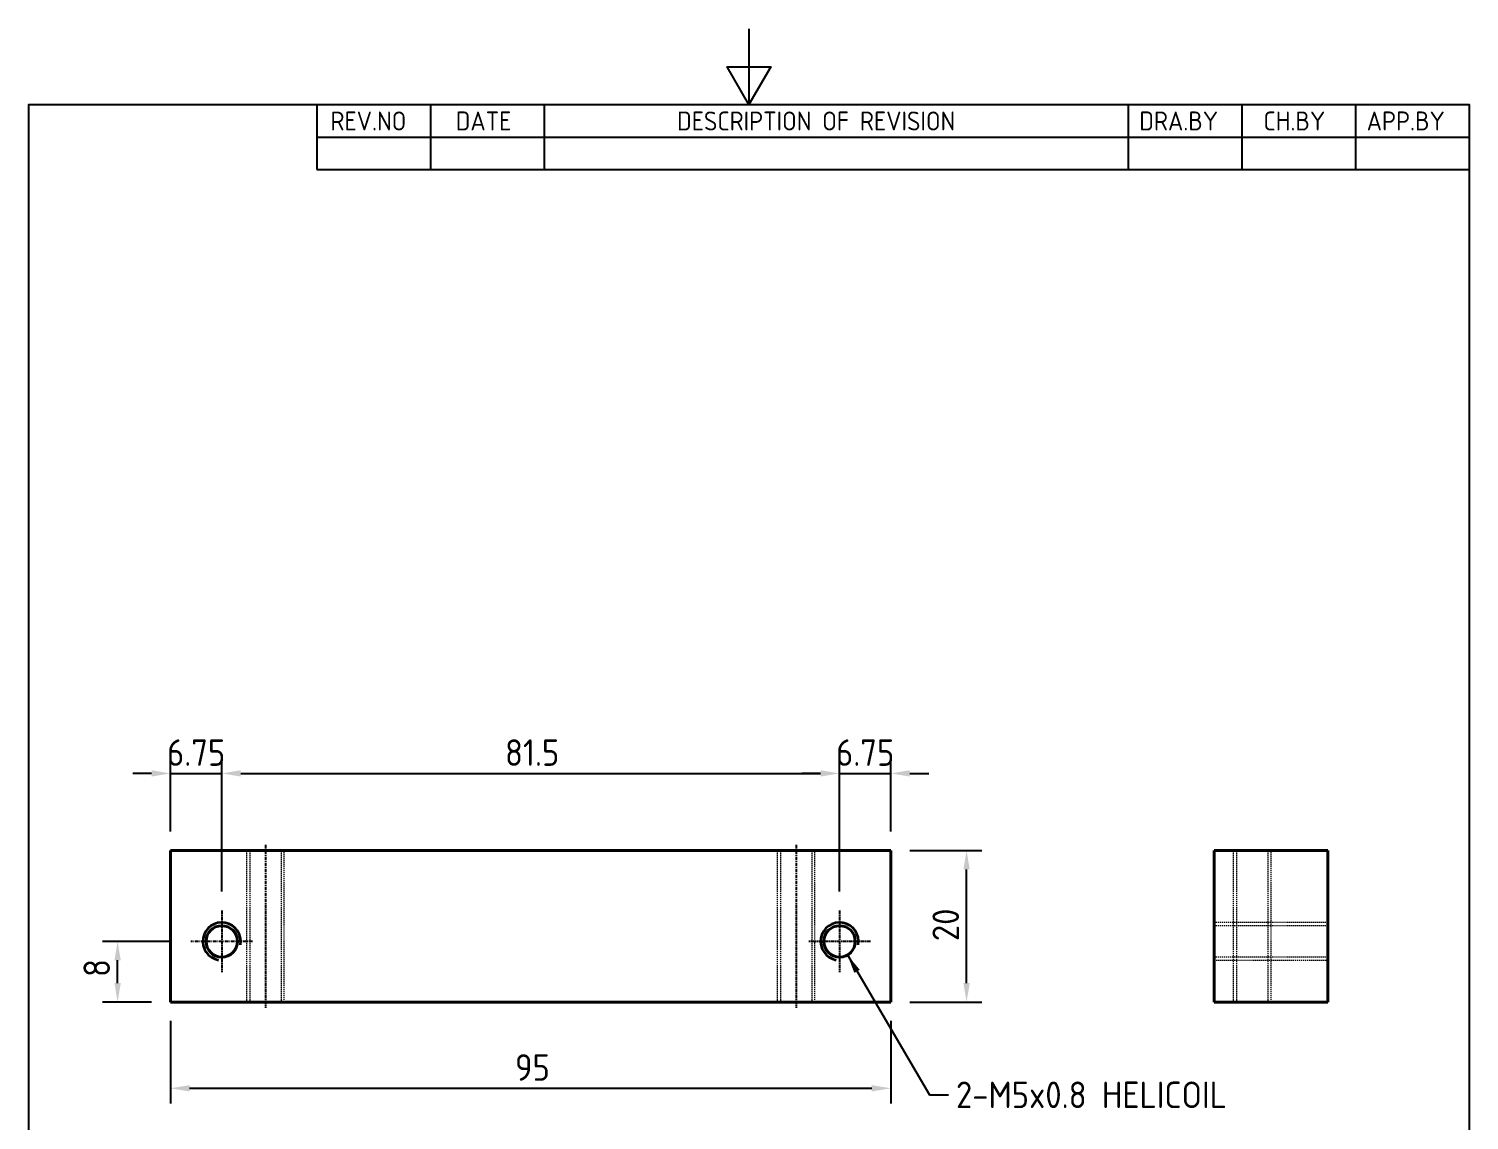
# Model space of a CAD drawing. Header units: millimetres. Extents: x 0 to 210, y 0 to 297.
# Drawn here: x 10 to 200, y 153 to 297 of the extents above; entities that cross this region are included whole.
import ezdxf

# ---------------------------------------------------------------- set-up
doc = ezdxf.new("R2010")
doc.units = ezdxf.units.MM
doc.linetypes.add('CHAIN', pattern=[0.7087, 0.4724, -0.0591, 0.1181, -0.0591])
doc.linetypes.add('DASHED', pattern=[0.2067, 0.1654, -0.0413])
doc.layers.get('0').update_dxf_attribs({"color": 3, "lineweight": 25, "true_color": 0x00ff00})
for name, color, linetype, lineweight, true_color in [('가려진 것(ISO)', 2, 'DASHED', 18, 0xffff00), ('가시적인 것(ISO)', 3, 'Continuous', 40, 0x00ff00), ('가시적인 좁은 것(ISO)', 3, 'Continuous', 35, 0x00ff00), ('기호(ISO)', 5, 'Continuous', 25, 0x0000ff), ('중심 표식(ISO)', 1, 'Continuous', 25, 0xff0000), ('중심선(ISO)', 1, 'Continuous', 25, 0xff0000), ('치수(ISO)', 2, 'Continuous', 25, 0xffff00)]:
    doc.layers.add(name, color=color, linetype=linetype, lineweight=lineweight, true_color=true_color)
doc.layers.add('경계(ISO)', color=7, linetype='Continuous', lineweight=25)
doc.styles.add('ISO ProportionalPSTEK', font='isocp.shx')
doc.styles.add('치수 텍스트_PSTEK_POSCO', font='isocp.shx')
doc.dimstyles.new('치수_PSTEK_POSCO', dxfattribs={"dimtxt": 3.5, "dimasz": 2.5, "dimexe": 2, "dimexo": 2.5, "dimgap": 1, "dimtad": 1, "dimrnd": 1e-08, "dimdsep": 46, "dimtxsty": '치수 텍스트_PSTEK_POSCO', "dimcen": 0.09, "dimdle": 10, "dimclrd": 7, "dimclre": 7, "dimclrt": 2, "dimadec": 1, "dimazin": 2, "dimtfac": 1, "dimtmove": 0, "dimatfit": 3, "dimfxl": 1, "dimtolj": 1, "dimlwd": -1, "dimlwe": -1, "dimarcsym": 0})
doc.dimstyles.new('치수_PSTEK_POSCO$7', dxfattribs={"dimtxt": 3.5, "dimasz": 2.5, "dimexe": 2, "dimexo": 2.5, "dimgap": 1, "dimtad": 1, "dimrnd": 1e-08, "dimdsep": 46, "dimtxsty": '치수 텍스트_PSTEK_POSCO', "dimcen": 0.09, "dimdle": 10, "dimclrd": 7, "dimclre": 7, "dimclrt": 2, "dimadec": 1, "dimazin": 2, "dimtfac": 1, "dimtmove": 0, "dimatfit": 3, "dimfxl": 1, "dimtolj": 1, "dimlwd": -1, "dimlwe": -1, "dimarcsym": 0})

# ---------------------------------------------------------------- blocks, each defined once
blk = doc.blocks.new('경계 Default Border')
at = {"layer": '경계(ISO)', "flags": 128}
for points in [[(105, 297.0000076293945), (105, 287.0000076293945), (102.1132469177246, 292.0000076293945), (107.8867530822754, 292.0000076293945), (105, 287.0000076293945)], [(10, 10), (10, 287.0000076293945), (200, 287.0000076293945), (200, 10), (10, 10)]]:
    blk.add_lwpolyline(points, dxfattribs=at)
blk = doc.blocks.new('리비전 내역')
at = {"layer": '기호(ISO)'}
for p, q in [((48.00000000000001, 287.0000076293945), (200, 287.0000076293945)), ((48.00000000000001, 287.0000076293945), (48.00000000000001, 282.7200076293945)), ((63.00000000000001, 287.0000076293945), (63.00000000000001, 282.7200076293945)), ((78, 287.0000076293945), (78, 282.7200076293945)), ((155, 287.0000076293945), (155, 282.7200076293945)), ((170, 287.0000076293945), (170, 282.7200076293945)), ((185, 287.0000076293945), (185, 282.7200076293945)), ((200, 287.0000076293945), (200, 282.7200076293945)), ((48.00000000000001, 282.7200076293945), (200, 282.7200076293945)), ((48.00000000000001, 282.7200076293945), (48.00000000000001, 278.4400076293945)), ((63.00000000000001, 282.7200076293945), (63.00000000000001, 278.4400076293945)), ((78, 282.7200076293945), (78, 278.4400076293945)), ((155, 282.7200076293945), (155, 278.4400076293945)), ((170, 282.7200076293945), (170, 278.4400076293945)), ((185, 282.7200076293945), (185, 278.4400076293945)), ((200, 282.7200076293945), (200, 278.4400076293945)), ((48.00000000000001, 278.4400076293945), (200, 278.4400076293945))]:
    blk.add_line(p, q, dxfattribs=at)
at = {"layer": '기호(ISO)', "color": 2, "true_color": 0xffff00, "char_height": 2.5, "attachment_point": 7, "style": 'ISO ProportionalPSTEK'}
for s, insert in [('REV.NO', (49.7871163682308, 283.5831900503393)), ('DATE', (66.31423177283666, 283.5831900503393)), ('DESCRIPTION OF REVISION', (95.50702043336295, 283.5831900503393)), ('DRA.BY', (156.4757339553203, 283.5831900503393)), ('CH.BY', (172.8642915086116, 283.5831900503393)), ('APP.BY', (186.4777339604403, 283.5831900503393))]:
    blk.add_mtext(s, dxfattribs=dict(at, insert=insert))
blk = doc.blocks.new('*D22')
at = {"layer": 'Defpoints', "color": 0, "transparency": 16777216}
for p in [(35.45103488053444, 198.7450179539599), (28.70103488053445, 188.5822811528038), (35.45103488053444, 180.6492811528038)]:
    blk.add_point(p, dxfattribs=at)
at = {"layer": '치수(ISO)', "color": 7, "transparency": 16777216}
for p, q in [((28.70103488053445, 191.0822811528038), (28.70103488053445, 200.7450179539599)), ((35.45103488053444, 183.1492811528038), (35.45103488053444, 200.7450179539599)), ((26.20103488053445, 198.7450179539599), (23.70103488053445, 198.7450179539599)), ((28.70103488053445, 198.7450179539599), (35.45103488053444, 198.7450179539599)), ((37.95103488053444, 198.7450179539599), (40.45103488053444, 198.7450179539599))]:
    blk.add_line(p, q, dxfattribs=at)
for points in [[(26.20103488053445, 199.1616846206265), (26.20103488053445, 198.3283512872932), (28.70103488053445, 198.7450179539599)], [(37.95103488053444, 199.1616846206265), (37.95103488053444, 198.3283512872932), (35.45103488053444, 198.7450179539599)]]:
    blk.add_solid(points, dxfattribs=at)
at = {"layer": '치수(ISO)', "color": 2, "transparency": 16777216, "insert": (28.22382309767033, 201.4950179539599), "char_height": 3.5, "attachment_point": 4, "style": '치수 텍스트_PSTEK_POSCO'}
blk.add_mtext('\\A1;6.75', dxfattribs=at)
blk = doc.blocks.new('*D23')
at = {"layer": 'Defpoints', "color": 0, "transparency": 16777216}
for p in [(116.9510348805345, 198.7450179539599), (35.45103488053444, 180.6492811528038), (116.9510348805345, 180.6492811528038)]:
    blk.add_point(p, dxfattribs=at)
at = {"layer": '치수(ISO)', "color": 7, "transparency": 16777216}
for p, q in [((35.45103488053444, 183.1492811528038), (35.45103488053444, 200.7450179539599)), ((116.9510348805345, 183.1492811528038), (116.9510348805345, 200.7450179539599)), ((37.95103488053444, 198.7450179539599), (114.4510348805345, 198.7450179539599))]:
    blk.add_line(p, q, dxfattribs=at)
for points in [[(37.95103488053444, 199.1616846206265), (37.95103488053444, 198.3283512872932), (35.45103488053444, 198.7450179539599)], [(114.4510348805345, 199.1616846206265), (114.4510348805345, 198.3283512872932), (116.9510348805345, 198.7450179539599)]]:
    blk.add_solid(points, dxfattribs=at)
at = {"layer": '치수(ISO)', "color": 2, "transparency": 16777216, "insert": (72.81354750711915, 201.4950179539599), "char_height": 3.5, "attachment_point": 4, "style": '치수 텍스트_PSTEK_POSCO'}
blk.add_mtext('\\A1;81.5', dxfattribs=at)
blk = doc.blocks.new('*D24')
at = {"layer": 'Defpoints', "color": 0, "transparency": 16777216}
for p in [(123.7010348805345, 198.7450179539599), (123.7010348805345, 188.5822811528038), (116.9510348805345, 180.6492811528038)]:
    blk.add_point(p, dxfattribs=at)
at = {"layer": '치수(ISO)', "color": 7, "transparency": 16777216}
for p, q in [((116.9510348805345, 183.1492811528038), (116.9510348805345, 200.7450179539599)), ((123.7010348805345, 191.0822811528038), (123.7010348805345, 200.7450179539599)), ((114.4510348805345, 198.7450179539599), (111.9510348805345, 198.7450179539599)), ((116.9510348805345, 198.7450179539599), (123.7010348805345, 198.7450179539599)), ((126.2010348805345, 198.7450179539599), (128.7010348805345, 198.7450179539599))]:
    blk.add_line(p, q, dxfattribs=at)
for points in [[(114.4510348805345, 199.1616846206265), (114.4510348805345, 198.3283512872932), (116.9510348805345, 198.7450179539599)], [(126.2010348805345, 199.1616846206265), (126.2010348805345, 198.3283512872932), (123.7010348805345, 198.7450179539599)]]:
    blk.add_solid(points, dxfattribs=at)
at = {"layer": '치수(ISO)', "color": 2, "transparency": 16777216, "insert": (116.4738230976703, 201.4950179539599), "char_height": 3.5, "attachment_point": 4, "style": '치수 텍스트_PSTEK_POSCO'}
blk.add_mtext('\\A1;6.75', dxfattribs=at)
blk = doc.blocks.new('*D25')
at = {"layer": 'Defpoints', "color": 0, "transparency": 16777216}
for p in [(28.70103488053445, 168.5822811528038), (123.7010348805345, 168.5822811528038), (123.7010348805345, 157.1956009530243)]:
    blk.add_point(p, dxfattribs=at)
at = {"layer": '치수(ISO)', "color": 7, "transparency": 16777216}
for p, q in [((28.70103488053445, 166.0822811528038), (28.70103488053445, 155.1956009530243)), ((123.7010348805345, 166.0822811528038), (123.7010348805345, 155.1956009530243)), ((31.20103488053445, 157.1956009530243), (121.2010348805345, 157.1956009530243))]:
    blk.add_line(p, q, dxfattribs=at)
for points in [[(31.20103488053445, 157.612267619691), (31.20103488053445, 156.7789342863577), (28.70103488053445, 157.1956009530243)], [(121.2010348805345, 157.612267619691), (121.2010348805345, 156.7789342863577), (123.7010348805345, 157.1956009530243)]]:
    blk.add_solid(points, dxfattribs=at)
at = {"layer": '치수(ISO)', "color": 2, "transparency": 16777216, "insert": (74.13106013370387, 159.9456009530243), "char_height": 3.5, "attachment_point": 4, "style": '치수 텍스트_PSTEK_POSCO'}
blk.add_mtext('\\A1;95', dxfattribs=at)
blk = doc.blocks.new('*D26')
at = {"layer": 'Defpoints', "color": 0, "transparency": 16777216}
for p in [(21.71269334853785, 176.5822811528038), (31.38403488053444, 176.5822811528038), (28.70103488053445, 168.5822811528038)]:
    blk.add_point(p, dxfattribs=at)
at = {"layer": '치수(ISO)', "color": 7, "transparency": 16777216}
for p, q in [((28.88403488053444, 176.5822811528038), (19.71269334853785, 176.5822811528038)), ((21.71269334853785, 171.0822811528038), (21.71269334853785, 174.0822811528038)), ((26.20103488053445, 168.5822811528038), (19.71269334853785, 168.5822811528038))]:
    blk.add_line(p, q, dxfattribs=at)
for points in [[(21.29602668187119, 174.0822811528038), (22.12936001520452, 174.0822811528038), (21.71269334853785, 176.5822811528038)], [(21.29602668187119, 171.0822811528038), (22.12936001520452, 171.0822811528038), (21.71269334853785, 168.5822811528038)]]:
    blk.add_solid(points, dxfattribs=at)
at = {"layer": '치수(ISO)', "color": 2, "transparency": 16777216, "insert": (18.96269334853783, 171.8822811528039), "char_height": 3.5, "attachment_point": 4, "rotation": 90, "style": '치수 텍스트_PSTEK_POSCO'}
blk.add_mtext('\\A1;8', dxfattribs=at)
blk = doc.blocks.new('*D27')
at = {"layer": 'Defpoints', "color": 0, "transparency": 16777216}
for p in [(123.7010348805345, 188.5822811528038), (133.7010348805345, 188.5822811528038), (123.7010348805345, 168.5822811528038)]:
    blk.add_point(p, dxfattribs=at)
at = {"layer": '치수(ISO)', "color": 7, "transparency": 16777216}
for p, q in [((126.2010348805345, 188.5822811528038), (135.7010348805345, 188.5822811528038)), ((133.7010348805345, 171.0822811528038), (133.7010348805345, 186.0822811528038)), ((126.2010348805345, 168.5822811528038), (135.7010348805345, 168.5822811528038))]:
    blk.add_line(p, q, dxfattribs=at)
for points in [[(133.2843682138678, 186.0822811528038), (134.1177015472011, 186.0822811528038), (133.7010348805345, 188.5822811528038)], [(133.2843682138678, 171.0822811528038), (134.1177015472011, 171.0822811528038), (133.7010348805345, 168.5822811528038)]]:
    blk.add_solid(points, dxfattribs=at)
at = {"layer": '치수(ISO)', "color": 2, "transparency": 16777216, "insert": (130.9506903923455, 176.61146422367), "char_height": 3.5, "attachment_point": 4, "rotation": 90, "style": '치수 텍스트_PSTEK_POSCO'}
blk.add_mtext('\\A1;20', dxfattribs=at)

msp = doc.modelspace()

# ---------------------------------------------------------------- linework, layer by layer
at = {"layer": '가려진 것(ISO)'}
for p, q in [((38.70103488053444, 188.5822811528038), (38.70103488053444, 168.5822811528038)), ((39.13403488053443, 188.5822811528038), (39.13403488053443, 168.5822811528038)), ((43.26803488053443, 188.5822811528038), (43.26803488053443, 168.5822811528038)), ((43.70103488053444, 168.5822811528038), (43.70103488053444, 188.5822811528038)), ((108.7010348805345, 188.5822811528038), (108.7010348805345, 168.5822811528038)), ((109.1340348805344, 188.5822811528038), (109.1340348805344, 168.5822811528038)), ((113.2680348805344, 188.5822811528038), (113.2680348805344, 168.5822811528038)), ((113.7010348805345, 168.5822811528038), (113.7010348805345, 188.5822811528038)), ((168.8631578000736, 188.5822811528038), (168.8631578000736, 168.5822811528038)), ((169.2961578000736, 188.5822811528038), (169.2961578000736, 168.5822811528038)), ((173.4301578000736, 188.5822811528038), (173.4301578000736, 168.5822811528038)), ((173.8631578000736, 168.5822811528038), (173.8631578000736, 188.5822811528038)), ((181.3631578000753, 179.0822811528038), (166.3631578000753, 179.0822811528038)), ((181.3631578000753, 178.6492811528038), (166.3631578000753, 178.6492811528038)), ((181.3631578000753, 174.5152811528038), (166.3631578000753, 174.5152811528038)), ((166.3631578000753, 174.0822811528038), (181.3631578000753, 174.0822811528038))]:
    msp.add_line(p, q, dxfattribs=at)
at = {"layer": '가시적인 것(ISO)'}
for p, q in [((28.70103488053444, 188.5822811528038), (28.70103488053444, 168.5822811528038)), ((123.7010348805345, 188.5822811528038), (28.70103488053445, 188.5822811528038)), ((123.7010348805345, 168.5822811528038), (123.7010348805345, 188.5822811528038)), ((166.3631578000773, 188.5822811528038), (181.3631578000773, 188.5822811528038)), ((166.3631578000773, 168.5822811528038), (166.3631578000773, 188.5822811528038)), ((181.3631578000773, 188.5822811528038), (181.3631578000773, 168.5822811528038)), ((28.70103488053444, 168.5822811528038), (123.7010348805345, 168.5822811528038)), ((166.3631578000773, 168.5822811528038), (181.3631578000773, 168.5822811528038))]:
    msp.add_line(p, q, dxfattribs=at)
for centre in [(35.45103488053443, 176.5822811528038), (116.9510348805345, 176.5822811528038)]:
    msp.add_circle(centre, 2.067, dxfattribs=at)
at = {"layer": '가시적인 좁은 것(ISO)'}
for centre, end in [((35.45103488053443, 176.5822811528038), 259.9999999999509), ((116.9510348805345, 176.5822811528038), 259.9999999999511)]:
    msp.add_arc(centre, 2.500000000000002, 350.0000000000023, end, dxfattribs=at)
at = {"layer": '중심 표식(ISO)', "linetype": 'CHAIN'}
for p, q in [((35.45103488053444, 180.6492811528038), (35.45103488053444, 172.5152811528038)), ((116.9510348805345, 180.6492811528038), (116.9510348805345, 172.5152811528038)), ((39.51803488053444, 176.5822811528038), (31.38403488053444, 176.5822811528038)), ((121.0180348805345, 176.5822811528038), (112.8840348805344, 176.5822811528038))]:
    msp.add_line(p, q, dxfattribs=at)
at = {"layer": '중심선(ISO)', "linetype": 'CHAIN'}
for p, q in [((41.20103488053445, 189.3322811528038), (41.20103488053445, 167.8322811528038)), ((111.2010348805345, 189.3322811528038), (111.2010348805345, 167.8322811528038))]:
    msp.add_line(p, q, dxfattribs=at)

# ---------------------------------------------------------------- block references
msp.add_blockref('경계 Default Border', (0, 0))
at = {"layer": '기호(ISO)'}
msp.add_blockref('리비전 내역', (0, 0), dxfattribs=at)

# ---------------------------------------------------------------- texts
at = {"layer": '기호(ISO)', "color": 2, "true_color": 0xffff00, "insert": (132.3014111790986, 156.3353477278872), "char_height": 3.499999940395355, "width": 42.43264021873473, "attachment_point": 4, "line_spacing_factor": 0.612500011920929, "style": '치수 텍스트_PSTEK_POSCO'}
msp.add_mtext('{2-M5x0.8 HELICOIL}', dxfattribs=at)

# ---------------------------------------------------------------- dimensions: what is measured, and where the dimension line sits
at = {"layer": '치수(ISO)', "color": 7}
for base, p1, p2, angle, override, picture, middle in [((35.45103488053444, 198.7450179539599), (28.70103488053445, 188.5822811528038), (35.45103488053444, 180.6492811528038), 180, {"dimdec": 2, "dimtp": 0, "dimtm": -0, "dimtdec": 2, "dimtofl": 1, "dimatfit": 1}, '*D22', (32.07603488053444, 198.7450179539599)), ((116.9510348805345, 198.7450179539599), (35.45103488053444, 180.6492811528038), (116.9510348805345, 180.6492811528038), 180, {"dimdec": 2, "dimtp": 0, "dimtm": -0, "dimtdec": 2, "dimtofl": 0, "dimatfit": 1}, '*D23', (76.21103488053444, 198.7450179539599)), ((123.7010348805345, 198.7450179539599), (116.9510348805345, 180.6492811528038), (123.7010348805345, 188.5822811528038), 180, {"dimdec": 2, "dimtp": 0, "dimtm": -0, "dimtdec": 2, "dimtofl": 1, "dimatfit": 1}, '*D24', (120.3260348805345, 198.7450179539599)), ((133.7010348805345, 188.5822811528038), (123.7010348805345, 168.5822811528038), (123.7010348805345, 188.5822811528038), 90, {"dimdec": 2, "dimtp": 0, "dimtm": -0, "dimtdec": 2, "dimtofl": 0, "dimatfit": 1}, '*D27', (133.7010348805345, 178.5822811528038)), ((21.71269334853785, 176.5822811528038), (28.70103488053445, 168.5822811528038), (31.38403488053444, 176.5822811528038), 270, {"dimdec": 2, "dimtp": 0, "dimtm": -0, "dimtdec": 2, "dimtofl": 0, "dimatfit": 1}, '*D26', (21.71269334853783, 172.5822811528039)), ((123.7010348805345, 157.1956009530243), (28.70103488053445, 168.5822811528038), (123.7010348805345, 168.5822811528038), 180, {"dimdec": 2, "dimtp": 0, "dimtm": -0, "dimtdec": 2, "dimtofl": 0, "dimatfit": 1}, '*D25', (76.20103488053445, 157.1956009530243))]:
    dim = msp.add_linear_dim(base=base, p1=p1, p2=p2, angle=angle, dimstyle='치수_PSTEK_POSCO', override=override, dxfattribs=at)
    dim.commit()
    dim.dimension.update_dxf_attribs({"geometry": picture, "text_midpoint": middle, "dimtype": 160})

# ---------------------------------------------------------------- leaders
at = {"layer": '기호(ISO)', "color": 7, "annotation_type": 0, "has_hookline": 1, "hookline_direction": 0, "text_width": 36.83887732539358}
msp.add_leader([(117.9845348805348, 174.7922066431816), (128.8014111790986, 156.3353477278872), (131.3014111790986, 156.3353477278872)], dimstyle='치수_PSTEK_POSCO$7', override={"dimtad": 0}, dxfattribs=at)

doc.saveas('drawing.dxf')
